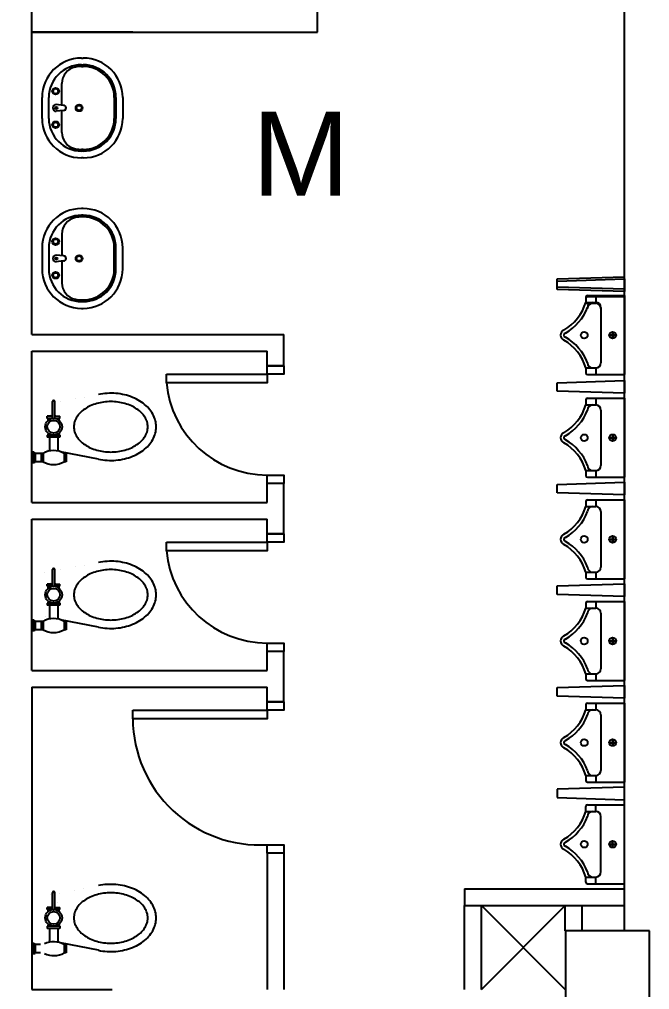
# Model space of a CAD drawing. Header units: millimetres. Extents: x -616979 to 2364082, y 43054 to 1637649.
# Drawn here: x -8304 to -4552, y 68358 to 74133 of the extents above; entities that cross this region are included whole.
import ezdxf

# ---------------------------------------------------------------- set-up
doc = ezdxf.new("R2010")
doc.units = ezdxf.units.MM
for name, color, linetype in [('a-column', 7, 'Continuous'), ('a-construcion', 8, 'Continuous'), ('a-doors', 254, 'Continuous'), ('a-fixtures', 7, 'Continuous'), ('a-label', 9, 'Continuous'), ('a-wall', 5, 'Continuous')]:
    doc.layers.add(name, color=color, linetype=linetype)
doc.styles.add('-kitz', font='arial.ttf')

msp = doc.modelspace()

# ---------------------------------------------------------------- linework, layer by layer
msp.add_arc((-55726.948, 90533.109), 78378.059, 336.37627844, 49.56052121)
at = {"layer": 'a-column'}
msp.add_lwpolyline([(-4551.948, 68708.109), (-5051.948, 68708.109), (-5051.948, 68208.109), (-4551.948, 68208.109)], close=True, dxfattribs=at)
at = {"layer": 'a-construcion'}
for radius, start, end in [(72110.798, 335.06515321, 50.87164645), (70610.798, 336.25456373, 49.68223593)]:
    msp.add_arc((-55726.948, 90533.109), radius, start, end, dxfattribs=at)
at = {"layer": 'a-doors'}
msp.add_line((-6728.643, 70370.609), (-6828.643, 70370.609), dxfattribs=at)
for points in [[(-7428.643, 72020.609), (-6828.643, 72020.609), (-6828.643, 71970.609), (-7428.643, 71970.609)], [(-6828.643, 72070.609), (-6728.643, 72070.609), (-6728.643, 72020.609), (-6828.643, 72020.609)], [(-6828.643, 71420.609), (-6728.643, 71420.609), (-6728.643, 71370.609), (-6828.643, 71370.609)], [(-6828.643, 71070.609), (-6728.643, 71070.609), (-6728.643, 71020.609), (-6828.643, 71020.609)], [(-7428.643, 71020.609), (-6828.643, 71020.609), (-6828.643, 70970.609), (-7428.643, 70970.609)], [(-6828.643, 70420.609), (-6728.643, 70420.609), (-6728.643, 70370.609), (-6828.643, 70370.609)], [(-6828.643, 70070.609), (-6728.643, 70070.609), (-6728.643, 70020.609), (-6828.643, 70020.609)], [(-7628.643, 70020.609), (-6828.643, 70020.609), (-6828.643, 69970.609), (-7628.643, 69970.609)], [(-6828.643, 69220.609), (-6728.643, 69220.609), (-6728.643, 69170.609), (-6828.643, 69170.609)]]:
    msp.add_lwpolyline(points, close=True, dxfattribs=at)
for centre, radius, start, end in [((-6827.1, 72024.565), 603.958, 185.1254488, 269.853657), ((-6827.1, 71024.565), 603.958, 185.1254488, 269.853657), ((-6872.708, 69975.273), 755.95, 180.3535258, 273.3416947)]:
    msp.add_arc(centre, radius, start, end, dxfattribs=at)
at = {"layer": 'a-fixtures'}
for p, q in [((-7933.643, 73902.979), (-7923.643, 73902.979)), ((-7933.643, 73862.979), (-7923.643, 73862.979)), ((-7933.643, 73852.979), (-7923.643, 73852.979)), ((-8050.643, 73622.132), (-8050.643, 73751.262)), ((-8168.643, 73543.979), (-8168.643, 73667.979)), ((-8128.643, 73543.979), (-8128.643, 73667.979)), ((-7738.643, 73667.979), (-7738.643, 73543.979)), ((-7728.643, 73667.979), (-7728.643, 73543.979)), ((-7688.643, 73667.979), (-7688.643, 73543.979)), ((-8040.643, 73620.979), (-8084.017, 73625.979)), ((-8040.643, 73590.979), (-8084.017, 73585.979)), ((-8050.643, 73460.697), (-8050.643, 73589.827)), ((-7923.643, 73358.979), (-7933.643, 73358.979)), ((-7923.643, 73348.979), (-7933.643, 73348.979)), ((-7923.643, 73308.979), (-7933.643, 73308.979)), ((-7923.643, 73007.239), (-7933.643, 73007.239)), ((-7923.643, 72967.239), (-7933.643, 72967.239)), ((-7923.643, 72957.239), (-7933.643, 72957.239)), ((-8050.643, 72855.521), (-8050.643, 72726.392)), ((-8168.643, 72772.239), (-8168.643, 72648.239)), ((-8128.643, 72772.239), (-8128.643, 72648.239)), ((-7738.643, 72648.239), (-7738.643, 72772.239)), ((-7728.643, 72648.239), (-7728.643, 72772.239)), ((-7688.643, 72648.239), (-7688.643, 72772.239)), ((-8040.643, 72725.239), (-8084.017, 72730.239)), ((-8040.643, 72695.239), (-8084.017, 72690.239)), ((-8050.643, 72694.086), (-8050.643, 72564.956)), ((-5101.948, 72589.197), (-4701.948, 72601.697)), ((-5101.948, 72539.197), (-5101.948, 72589.197)), ((-5101.948, 72575.609), (-4701.948, 72588.109)), ((-5101.948, 72525.609), (-5101.948, 72575.609)), ((-4701.948, 72526.697), (-5101.948, 72539.197)), ((-4701.948, 72588.109), (-4701.948, 72513.109)), ((-4701.948, 72513.109), (-5101.948, 72525.609)), ((-4931.948, 72478.95), (-4931.948, 72448.95)), ((-4921.948, 72488.95), (-4701.948, 72488.95)), ((-4871.948, 72488.95), (-4871.948, 72448.95)), ((-4701.948, 72488.95), (-4701.948, 72018.95)), ((-7933.643, 72463.239), (-7923.643, 72463.239)), ((-7933.643, 72453.239), (-7923.643, 72453.239)), ((-4931.948, 72448.95), (-4871.948, 72448.95)), ((-4841.948, 72418.95), (-4841.948, 72088.95)), ((-7933.643, 72413.239), (-7923.643, 72413.239)), ((-4791.948, 72254.95), (-4776.847, 72254.95)), ((-4791.948, 72252.95), (-4776.847, 72252.95)), ((-4772.948, 72273.95), (-4772.948, 72258.849)), ((-4772.948, 72249.051), (-4772.948, 72233.95)), ((-4770.948, 72273.95), (-4770.948, 72258.849)), ((-4770.948, 72249.051), (-4770.948, 72233.95)), ((-4767.049, 72254.95), (-4751.948, 72254.95)), ((-4767.049, 72252.95), (-4751.948, 72252.95)), ((-4931.948, 72058.95), (-4871.948, 72058.95)), ((-4931.948, 72058.95), (-4931.948, 72028.95)), ((-4921.948, 72018.95), (-4701.948, 72018.95)), ((-4871.948, 72058.95), (-4871.948, 72018.95)), ((-5101.948, 71970.609), (-4701.948, 71983.109)), ((-5101.948, 71920.609), (-5101.948, 71970.609)), ((-4701.948, 71983.109), (-4701.948, 71908.109)), ((-4701.948, 71908.109), (-5101.948, 71920.609)), ((-8106.693, 71758.503), (-8106.693, 71858.503)), ((-8093.193, 71758.503), (-8093.193, 71858.503)), ((-4931.948, 71868.109), (-4931.948, 71838.109)), ((-4921.948, 71878.109), (-4701.948, 71878.109)), ((-4871.948, 71878.109), (-4871.948, 71838.109)), ((-4701.948, 71878.109), (-4701.948, 71408.109)), ((-4931.948, 71838.109), (-4871.948, 71838.109)), ((-4841.948, 71808.109), (-4841.948, 71478.109)), ((-8137.443, 71758.503), (-8137.443, 71771.003)), ((-8106.693, 71771.003), (-8137.443, 71771.003)), ((-8106.693, 71758.503), (-8137.443, 71758.503)), ((-8133.376, 71745.681), (-8133.376, 71758.503)), ((-8093.193, 71771.003), (-8062.443, 71771.003)), ((-8093.193, 71758.503), (-8062.443, 71758.503)), ((-8066.51, 71745.681), (-8066.51, 71758.503)), ((-8062.443, 71758.503), (-8062.443, 71771.003)), ((-8133.376, 71671.324), (-8133.376, 71658.503)), ((-8066.51, 71671.324), (-8066.51, 71658.503)), ((-8137.443, 71658.503), (-8137.443, 71646.003)), ((-8062.443, 71658.503), (-8137.443, 71658.503)), ((-8062.443, 71646.003), (-8137.443, 71646.003)), ((-8124.943, 71646.003), (-8124.943, 71563.903)), ((-8074.943, 71646.003), (-8074.943, 71563.903)), ((-8062.443, 71658.503), (-8062.443, 71646.003)), ((-4791.948, 71644.109), (-4776.847, 71644.109)), ((-4791.948, 71642.109), (-4776.847, 71642.109)), ((-4772.948, 71663.109), (-4772.948, 71648.008)), ((-4772.948, 71638.21), (-4772.948, 71623.109)), ((-4770.948, 71663.109), (-4770.948, 71648.008)), ((-4770.948, 71638.21), (-4770.948, 71623.109)), ((-4767.049, 71644.109), (-4751.948, 71644.109)), ((-4767.049, 71642.109), (-4751.948, 71642.109)), ((-8216.143, 71556.246), (-8228.643, 71556.246)), ((-8228.643, 71556.246), (-8228.643, 71493.746)), ((-8216.143, 71493.746), (-8216.143, 71556.246)), ((-8216.143, 71556.246), (-8216.143, 71549.996)), ((-8216.143, 71549.996), (-8216.143, 71553.121)), ((-8216.143, 71553.121), (-8209.893, 71553.121)), ((-8209.893, 71553.121), (-8209.893, 71496.871)), ((-7832.843, 71515.453), (-8058.399, 71559.416)), ((-8216.143, 71499.996), (-8216.143, 71496.871)), ((-8216.143, 71493.746), (-8216.143, 71499.996)), ((-8216.143, 71496.871), (-8209.893, 71496.871)), ((-8174.943, 71549.996), (-8209.893, 71549.996)), ((-8174.943, 71499.996), (-8209.893, 71499.996)), ((-8174.943, 71549.996), (-8174.943, 71499.996)), ((-8162.443, 71549.996), (-8174.943, 71549.996)), ((-8162.443, 71499.996), (-8174.943, 71499.996)), ((-8162.443, 71549.996), (-8162.443, 71499.996)), ((-8037.443, 71549.996), (-8037.443, 71499.996)), ((-8024.943, 71549.996), (-8037.443, 71549.996)), ((-8024.943, 71499.996), (-8037.443, 71499.996)), ((-8024.943, 71549.996), (-8024.943, 71499.996)), ((-8216.143, 71493.746), (-8228.643, 71493.746)), ((-4931.948, 71448.109), (-4871.948, 71448.109)), ((-4931.948, 71448.109), (-4931.948, 71418.109)), ((-4871.948, 71448.109), (-4871.948, 71408.109)), ((-4921.948, 71408.109), (-4701.948, 71408.109)), ((-5101.948, 71365.609), (-4701.948, 71378.109)), ((-5101.948, 71315.609), (-5101.948, 71365.609)), ((-4701.948, 71378.109), (-4701.948, 71303.109)), ((-4701.948, 71303.109), (-5101.948, 71315.609)), ((-4921.948, 71273.109), (-4701.948, 71273.109)), ((-4871.948, 71273.109), (-4871.948, 71233.109)), ((-4701.948, 71273.109), (-4701.948, 70803.109)), ((-4931.948, 71263.109), (-4931.948, 71233.109)), ((-4931.948, 71233.109), (-4871.948, 71233.109)), ((-4841.948, 71203.109), (-4841.948, 70873.109)), ((-4791.948, 71039.109), (-4776.847, 71039.109)), ((-4791.948, 71037.109), (-4776.847, 71037.109)), ((-4772.948, 71058.109), (-4772.948, 71043.008)), ((-4772.948, 71033.21), (-4772.948, 71018.109)), ((-4770.948, 71058.109), (-4770.948, 71043.008)), ((-4770.948, 71033.21), (-4770.948, 71018.109)), ((-4767.049, 71039.109), (-4751.948, 71039.109)), ((-4767.049, 71037.109), (-4751.948, 71037.109)), ((-8106.693, 70758.503), (-8106.693, 70858.503)), ((-8093.193, 70758.503), (-8093.193, 70858.503)), ((-4931.948, 70843.109), (-4871.948, 70843.109)), ((-4931.948, 70843.109), (-4931.948, 70813.109)), ((-4921.948, 70803.109), (-4701.948, 70803.109)), ((-4871.948, 70843.109), (-4871.948, 70803.109)), ((-8137.443, 70758.503), (-8137.443, 70771.003)), ((-8106.693, 70771.003), (-8137.443, 70771.003)), ((-8106.693, 70758.503), (-8137.443, 70758.503)), ((-8133.376, 70745.681), (-8133.376, 70758.503)), ((-8093.193, 70771.003), (-8062.443, 70771.003)), ((-8093.193, 70758.503), (-8062.443, 70758.503)), ((-8066.51, 70745.681), (-8066.51, 70758.503)), ((-8062.443, 70758.503), (-8062.443, 70771.003)), ((-5101.948, 70760.609), (-4701.948, 70773.109)), ((-5101.948, 70710.609), (-5101.948, 70760.609)), ((-4701.948, 70773.109), (-4701.948, 70698.109)), ((-4701.948, 70698.109), (-5101.948, 70710.609)), ((-8137.443, 70658.503), (-8137.443, 70646.003)), ((-8062.443, 70658.503), (-8137.443, 70658.503)), ((-8062.443, 70646.003), (-8137.443, 70646.003)), ((-8133.376, 70671.324), (-8133.376, 70658.503)), ((-8124.943, 70646.003), (-8124.943, 70563.903)), ((-8074.943, 70646.003), (-8074.943, 70563.903)), ((-8066.51, 70671.324), (-8066.51, 70658.503)), ((-8062.443, 70658.503), (-8062.443, 70646.003)), ((-4931.948, 70658.109), (-4931.948, 70628.109)), ((-4921.948, 70668.109), (-4701.948, 70668.109)), ((-4871.948, 70668.109), (-4871.948, 70628.109)), ((-4701.948, 70668.109), (-4701.948, 70198.109)), ((-4931.948, 70628.109), (-4871.948, 70628.109)), ((-4841.948, 70598.109), (-4841.948, 70268.109)), ((-8216.143, 70556.246), (-8228.643, 70556.246)), ((-8228.643, 70556.246), (-8228.643, 70493.746)), ((-8216.143, 70493.746), (-8216.143, 70556.246)), ((-8216.143, 70556.246), (-8216.143, 70549.996)), ((-8216.143, 70549.996), (-8216.143, 70553.121)), ((-8216.143, 70553.121), (-8209.893, 70553.121)), ((-8209.893, 70553.121), (-8209.893, 70496.871)), ((-8174.943, 70549.996), (-8209.893, 70549.996)), ((-8174.943, 70549.996), (-8174.943, 70499.996)), ((-8162.443, 70549.996), (-8174.943, 70549.996)), ((-8162.443, 70549.996), (-8162.443, 70499.996)), ((-7832.843, 70515.453), (-8058.399, 70559.416)), ((-8037.443, 70549.996), (-8037.443, 70499.996)), ((-8024.943, 70549.996), (-8037.443, 70549.996)), ((-8024.943, 70549.996), (-8024.943, 70499.996)), ((-8216.143, 70493.746), (-8228.643, 70493.746)), ((-8216.143, 70499.996), (-8216.143, 70496.871)), ((-8216.143, 70493.746), (-8216.143, 70499.996)), ((-8216.143, 70496.871), (-8209.893, 70496.871)), ((-8174.943, 70499.996), (-8209.893, 70499.996)), ((-8162.443, 70499.996), (-8174.943, 70499.996)), ((-8024.943, 70499.996), (-8037.443, 70499.996)), ((-4791.948, 70434.109), (-4776.847, 70434.109)), ((-4791.948, 70432.109), (-4776.847, 70432.109)), ((-4772.948, 70453.109), (-4772.948, 70438.008)), ((-4772.948, 70428.21), (-4772.948, 70413.109)), ((-4770.948, 70453.109), (-4770.948, 70438.008)), ((-4770.948, 70428.21), (-4770.948, 70413.109)), ((-4767.049, 70434.109), (-4751.948, 70434.109)), ((-4767.049, 70432.109), (-4751.948, 70432.109)), ((-4931.948, 70238.109), (-4871.948, 70238.109)), ((-4931.948, 70238.109), (-4931.948, 70208.109)), ((-4871.948, 70238.109), (-4871.948, 70198.109)), ((-5101.948, 70155.609), (-4701.948, 70168.109)), ((-4921.948, 70198.109), (-4701.948, 70198.109)), ((-4701.948, 70168.109), (-4701.948, 70093.109)), ((-5101.948, 70105.609), (-5101.948, 70155.609)), ((-4701.948, 70093.109), (-5101.948, 70105.609)), ((-4931.948, 70053.109), (-4931.948, 70023.109)), ((-4921.948, 70063.109), (-4701.948, 70063.109)), ((-4871.948, 70063.109), (-4871.948, 70023.109)), ((-4701.948, 70063.109), (-4701.948, 69593.109)), ((-4931.948, 70023.109), (-4871.948, 70023.109)), ((-4841.948, 69993.109), (-4841.948, 69663.109)), ((-4791.948, 69829.109), (-4776.847, 69829.109)), ((-4791.948, 69827.109), (-4776.847, 69827.109)), ((-4772.948, 69848.109), (-4772.948, 69833.008)), ((-4772.948, 69823.21), (-4772.948, 69808.109)), ((-4770.948, 69848.109), (-4770.948, 69833.008)), ((-4770.948, 69823.21), (-4770.948, 69808.109)), ((-4767.049, 69829.109), (-4751.948, 69829.109)), ((-4767.049, 69827.109), (-4751.948, 69827.109)), ((-4931.948, 69633.109), (-4931.948, 69603.109)), ((-4931.948, 69633.109), (-4871.948, 69633.109)), ((-4921.948, 69593.109), (-4701.948, 69593.109)), ((-4871.948, 69633.109), (-4871.948, 69593.109)), ((-4701.948, 69563.109), (-5101.948, 69550.609)), ((-5101.948, 69550.609), (-5101.948, 69500.609)), ((-4701.948, 69488.109), (-4701.948, 69563.109)), ((-5101.948, 69500.609), (-4701.948, 69488.109)), ((-4931.948, 69418.109), (-4931.948, 69448.109)), ((-4931.948, 69418.109), (-4871.948, 69418.109)), ((-4921.948, 69458.109), (-4701.948, 69458.109)), ((-4871.948, 69418.109), (-4871.948, 69458.109)), ((-4701.948, 68988.109), (-4701.948, 69458.109)), ((-4841.948, 69058.109), (-4841.948, 69388.109)), ((-4772.948, 69228.008), (-4772.948, 69243.109)), ((-4770.948, 69228.008), (-4770.948, 69243.109)), ((-4791.948, 69224.109), (-4776.847, 69224.109)), ((-4791.948, 69222.109), (-4776.847, 69222.109)), ((-4772.948, 69203.109), (-4772.948, 69218.21)), ((-4770.948, 69203.109), (-4770.948, 69218.21)), ((-4767.049, 69224.109), (-4751.948, 69224.109)), ((-4767.049, 69222.109), (-4751.948, 69222.109)), ((-4931.948, 69028.109), (-4871.948, 69028.109)), ((-4931.948, 68998.109), (-4931.948, 69028.109)), ((-4871.948, 68988.109), (-4871.948, 69028.109)), ((-4921.948, 68988.109), (-4701.948, 68988.109)), ((-8106.693, 68835.021), (-8106.693, 68935.021)), ((-8093.193, 68835.021), (-8093.193, 68935.021)), ((-8137.443, 68835.021), (-8137.443, 68847.521)), ((-8106.693, 68847.521), (-8137.443, 68847.521)), ((-8093.193, 68847.521), (-8062.443, 68847.521)), ((-8062.443, 68835.021), (-8062.443, 68847.521)), ((-8106.693, 68835.021), (-8137.443, 68835.021)), ((-8133.376, 68822.2), (-8133.376, 68835.021)), ((-8093.193, 68835.021), (-8062.443, 68835.021)), ((-8066.51, 68822.2), (-8066.51, 68835.021)), ((-8137.443, 68735.021), (-8137.443, 68722.521)), ((-8062.443, 68735.021), (-8137.443, 68735.021)), ((-8062.443, 68722.521), (-8137.443, 68722.521)), ((-8133.376, 68747.843), (-8133.376, 68735.021)), ((-8124.943, 68722.521), (-8124.943, 68640.422)), ((-8074.943, 68722.521), (-8074.943, 68640.422)), ((-8066.51, 68747.843), (-8066.51, 68735.021)), ((-8062.443, 68735.021), (-8062.443, 68722.521)), ((-8216.143, 68632.764), (-8228.643, 68632.764)), ((-8228.643, 68632.764), (-8228.643, 68570.264)), ((-8216.143, 68570.264), (-8216.143, 68632.764)), ((-8216.143, 68632.764), (-8216.143, 68626.514)), ((-8216.143, 68626.514), (-8216.143, 68629.639)), ((-8216.143, 68629.639), (-8209.893, 68629.639)), ((-8209.893, 68629.639), (-8209.893, 68573.389)), ((-8178.643, 68626.514), (-8209.893, 68626.514)), ((-7832.843, 68591.971), (-8058.399, 68635.934)), ((-8037.443, 68626.514), (-8037.443, 68576.514)), ((-8024.943, 68626.514), (-8037.443, 68626.514)), ((-8024.943, 68626.514), (-8024.943, 68576.514)), ((-8216.143, 68570.264), (-8228.643, 68570.264)), ((-8216.143, 68576.514), (-8216.143, 68573.389)), ((-8216.143, 68570.264), (-8216.143, 68576.514)), ((-8216.143, 68573.389), (-8209.893, 68573.389)), ((-8178.643, 68576.514), (-8209.893, 68576.514)), ((-8024.943, 68576.514), (-8037.443, 68576.514))]:
    msp.add_line(p, q, dxfattribs=at)
at = {"layer": 'a-fixtures', "linetype": 'Continuous'}
for p, q in [((-4921.948, 72483.109), (-4701.948, 72483.109)), ((-4871.948, 72483.109), (-4871.948, 72443.109)), ((-4931.948, 72473.109), (-4931.948, 72443.109)), ((-4931.948, 72443.109), (-4871.948, 72443.109))]:
    msp.add_line(p, q, dxfattribs=at)
at = {"layer": 'a-fixtures', "const_width": 0.05}
for points in [[(-7832.843, 71900.453), (-8093.193, 71850.536)], [(-8106.693, 71847.948), (-8178.643, 71834.153), (-8178.643, 71582.853)], [(-8124.943, 71572.386), (-8178.643, 71582.853)], [(-7832.843, 70900.453), (-8093.193, 70850.536)], [(-8106.693, 70847.948), (-8178.643, 70834.153), (-8178.643, 70582.853)], [(-8124.943, 70572.386), (-8178.643, 70582.853)], [(-7832.843, 68976.971), (-8093.193, 68927.055)], [(-8178.643, 68910.671), (-8178.643, 68659.371)], [(-8106.693, 68924.466), (-8153.643, 68915.465)], [(-8124.943, 68648.905), (-8153.643, 68654.499)]]:
    msp.add_lwpolyline(points, dxfattribs=at)
for points in [[(-8106.693, 71773.927, -0.72601899), (-8106.693, 71815.379)], [(-8093.193, 71815.379, -0.72601899), (-8093.193, 71773.927, -0.72601899)], [(-8106.693, 70773.927, -0.72601899), (-8106.693, 70815.379)], [(-8093.193, 70815.379, -0.72601899), (-8093.193, 70773.927, -0.72601899)], [(-8106.693, 68850.445, -0.72601899), (-8106.693, 68891.897)], [(-8093.193, 68891.897, -0.72601899), (-8093.193, 68850.445, -0.72601899)]]:
    msp.add_lwpolyline(points, format="xyb", dxfattribs=at)
at = {"layer": 'a-fixtures'}
for centre, radius in [((-8087.774, 73705.979), 20), ((-8087.774, 73705.979), 15), ((-8084.017, 73605.979), 6.243), ((-7948.643, 73605.979), 20), ((-7948.643, 73605.979), 15), ((-8087.774, 73505.979), 20), ((-8087.774, 73505.979), 15), ((-8087.774, 72810.239), 20), ((-8087.774, 72810.239), 15), ((-8084.017, 72710.239), 6.243), ((-7948.643, 72710.239), 20), ((-7948.643, 72710.239), 15), ((-8087.774, 72610.239), 20), ((-8087.774, 72610.239), 15), ((-4940.727, 72253.95), 20), ((-4771.948, 72253.95), 20), ((-8099.943, 71708.503), 50), ((-8099.943, 71708.503), 37.5), ((-4940.727, 71643.109), 20), ((-4771.948, 71643.109), 20), ((-4940.727, 71038.109), 20), ((-4771.948, 71038.109), 20), ((-8099.943, 70708.503), 50), ((-8099.943, 70708.503), 37.5), ((-4940.727, 70433.109), 20), ((-4771.948, 70433.109), 20), ((-4940.727, 69828.109), 20), ((-4771.948, 69828.109), 20), ((-4940.727, 69223.109), 20), ((-4771.948, 69223.109), 20), ((-8099.943, 68785.021), 50), ((-8099.943, 68785.021), 37.5)]:
    msp.add_circle(centre, radius, dxfattribs=at)
for centre, radius, start, end in [((-7933.643, 73667.979), 235, 90, 180), ((-7933.643, 73667.979), 195, 90, 180), ((-7923.643, 73667.979), 235, 360, 90), ((-7923.643, 73667.979), 195, 360, 90), ((-7950.643, 73751.262), 100, 101.536959, 180), ((-7933.643, 73667.979), 185, 90, 101.536959), ((-7923.643, 73667.979), 185, 0, 90), ((-8084.017, 73605.979), 20, 90, 270), ((-8040.643, 73605.979), 15, 270, 90), ((-7933.643, 73543.979), 235, 180, 270), ((-7933.643, 73543.979), 195, 180, 270), ((-7923.643, 73543.979), 185, 270, 0), ((-7923.643, 73543.979), 195, 270, 0), ((-7923.643, 73543.979), 235, 270, 0), ((-7950.643, 73460.697), 100, 180, 258.463041), ((-7933.643, 73543.979), 185, 258.463041, 270), ((-7933.643, 72772.239), 235, 90, 180), ((-7923.643, 72772.239), 235, 360, 90), ((-7933.643, 72772.239), 195, 90, 180), ((-7950.643, 72855.521), 100, 101.536959, 180), ((-7933.643, 72772.239), 185, 90, 101.536959), ((-7923.643, 72772.239), 195, 360, 90), ((-7923.643, 72772.239), 185, 360, 90), ((-8084.017, 72710.239), 20, 90, 270), ((-8040.643, 72710.239), 15, 270, 90), ((-7933.643, 72648.239), 235, 180, 270), ((-7933.643, 72648.239), 195, 180, 270), ((-7923.643, 72648.239), 185, 270, 360), ((-7923.643, 72648.239), 195, 270, 0), ((-7923.643, 72648.239), 235, 270, 0), ((-7950.643, 72564.956), 100, 180, 258.463041), ((-4921.948, 72478.95), 10, 90, 180), ((-7933.643, 72648.239), 185, 258.463041, 270), ((-5205.717, 72530.934), 285.781, 300.2035468, 343.3288029), ((-5205.717, 72530.934), 305.781, 299.8926275, 338.5170302), ((-4891.179, 72418.95), 30, 90, 180), ((-4871.948, 72418.95), 30, 0, 90), ((-5049.448, 72253.95), 32.5, 112.6198649, 247.3801351), ((-5049.448, 72253.95), 12.5, 108.0585779, 251.9414221), ((-4771.948, 72253.95), 5, 101.536959, 168.463041), ((-4771.948, 72253.95), 5, 191.536959, 258.463041), ((-4771.948, 72253.95), 5, 11.536959, 78.463041), ((-4771.948, 72253.95), 5, 281.536959, 348.463041), ((-5205.717, 71976.965), 285.781, 16.6711971, 59.7964532), ((-5205.717, 71976.965), 305.781, 21.4829698, 60.1073725), ((-4891.179, 72088.95), 30, 180, 270), ((-4871.948, 72088.95), 30, 270, 0), ((-4921.948, 72028.95), 10, 180, 270), ((-7760.063, 71551.915), 356.012, 93.4144985, 101.7936922), ((-7759.382, 71544.292), 363.662, 85.1888191, 93.4499231), ((-7758.274, 71554.851), 353.047, 76.7982905, 85.2243902), ((-8099.943, 71858.503), 6.75, 0, 180), ((-7771.712, 71590.237), 266.182, 105.6626164, 114.384851), ((-7762.263, 71557.442), 300.31, 97.6619613, 105.7091653), ((-7759.494, 71538.597), 319.356, 89.9801042, 97.703553), ((-7759.272, 71538.597), 319.356, 82.296447, 90.0198958), ((-7756.503, 71557.442), 300.31, 74.2908347, 82.3380387), ((-7751.949, 71580.883), 326.259, 67.9537023, 76.8355496), ((-7747.054, 71590.237), 266.182, 65.615149, 74.3373836), ((-7737.565, 71615.88), 288.422, 58.349299, 67.9927593), ((-7715.348, 71651.615), 246.344, 47.6731347, 58.3864821), ((-4921.948, 71868.109), 10, 90, 180), ((-7839.905, 71690.076), 143.979, 135.3343881, 148.476292), ((-7813.665, 71664.279), 180.776, 124.0737374, 135.3657223), ((-7789.413, 71628.791), 223.759, 114.3323623, 124.1263519), ((-7729.353, 71628.791), 223.759, 55.8736481, 65.6676377), ((-7705.101, 71664.279), 180.776, 44.6342777, 55.9262626), ((-7678.861, 71690.076), 143.979, 31.5237079, 44.6656119), ((-7688.694, 71680.75), 206.856, 35.6604886, 47.6973814), ((-7663.174, 71699.096), 175.426, 22.2179226, 35.6516378), ((-5205.717, 71920.094), 285.781, 300.2035468, 343.3288029), ((-5205.717, 71920.094), 305.781, 299.8926275, 338.5170302), ((-4891.179, 71808.109), 30, 90, 180), ((-4871.948, 71808.109), 30, 0, 90), ((-7874.871, 71707.793), 104.512, 163.6482619, 179.9122405), ((-7862.138, 71703.788), 117.858, 148.5076859, 163.5229414), ((-7656.628, 71703.788), 117.858, 16.4770586, 31.4923141), ((-7643.895, 71707.793), 104.512, 0.0877595, 16.3517381), ((-7644.794, 71706.783), 155.504, 7.6008212, 22.1566713), ((-7638.106, 71707.953), 148.721, 352.5006055, 7.4946845), ((-7874.871, 71708.113), 104.512, 180.0877595, 196.3517381), ((-7862.138, 71712.118), 117.858, 196.4770586, 211.4923141), ((-7656.628, 71712.118), 117.858, 328.5076859, 343.5229414), ((-7643.895, 71708.113), 104.512, 343.6482619, 359.9122405), ((-7644.798, 71709.124), 155.508, 337.8388906, 352.3944772), ((-5049.448, 71643.109), 32.5, 112.6198649, 247.3801351), ((-7839.905, 71725.83), 143.979, 211.523708, 224.6656119), ((-7813.665, 71751.627), 180.776, 224.6342777, 235.9262626), ((-7705.101, 71751.627), 180.776, 304.0737374, 315.3657223), ((-7678.861, 71725.83), 143.979, 315.3343881, 328.476292), ((-7688.703, 71735.163), 206.868, 312.2990685, 324.3355213), ((-7663.181, 71716.814), 175.434, 324.3443582, 337.7776567), ((-5049.448, 71643.109), 12.5, 108.0585779, 251.9414221), ((-5205.717, 71366.124), 285.781, 16.6711971, 59.7964532), ((-5205.717, 71366.124), 305.781, 21.4829698, 60.1073725), ((-4771.948, 71643.109), 5, 101.536959, 168.463041), ((-4771.948, 71643.109), 5, 191.536959, 258.463041), ((-4771.948, 71643.109), 5, 11.536959, 78.463041), ((-4771.948, 71643.109), 5, 281.536959, 348.463041), ((-8099.943, 71438.983), 127.397, 60.6205568, 119.3794432), ((-7789.413, 71787.115), 223.759, 235.8736481, 245.6676377), ((-7771.712, 71825.669), 266.182, 245.615149, 254.3373836), ((-7762.263, 71858.464), 300.31, 254.2908347, 262.3380387), ((-7759.494, 71877.309), 319.356, 262.296447, 270.0198958), ((-7759.272, 71877.309), 319.356, 269.9801042, 277.703553), ((-7756.503, 71858.464), 300.31, 277.6619613, 285.7091653), ((-7747.054, 71825.669), 266.182, 285.6626164, 294.384851), ((-7729.353, 71787.115), 223.759, 294.3323623, 304.1263519), ((-7737.571, 71800.038), 288.435, 292.0043673, 301.6475398), ((-7715.356, 71764.301), 246.357, 301.6103549, 312.323322), ((-8099.943, 71611.008), 127.397, 240.6205568, 299.3794432), ((-7760.063, 71863.986), 356.007, 258.2036454, 266.5829207), ((-7759.382, 71871.614), 363.662, 266.5474959, 274.8085926), ((-7758.275, 71861.061), 353.053, 274.7730219, 283.199025), ((-7751.953, 71835.033), 326.27, 283.1617666, 292.043424), ((-4891.179, 71478.109), 30, 180, 270), ((-4871.948, 71478.109), 30, 270, 0), ((-4921.948, 71418.109), 10, 180, 270), ((-4921.948, 71263.109), 10, 90, 180), ((-5205.717, 71315.094), 285.781, 300.2035468, 343.3288029), ((-4891.179, 71203.109), 30, 90, 180), ((-4871.948, 71203.109), 30, 0, 90), ((-5205.717, 71315.094), 305.781, 299.8926275, 338.5170302), ((-5049.448, 71038.109), 32.5, 112.6198649, 247.3801351), ((-5049.448, 71038.109), 12.5, 108.0585779, 251.9414221), ((-4771.948, 71038.109), 5, 101.536959, 168.463041), ((-4771.948, 71038.109), 5, 191.536959, 258.463041), ((-4771.948, 71038.109), 5, 11.536959, 78.463041), ((-4771.948, 71038.109), 5, 281.536959, 348.463041), ((-5205.717, 70761.124), 285.781, 16.6711971, 59.7964532), ((-5205.717, 70761.124), 305.781, 21.4829698, 60.1073725), ((-8099.943, 70858.503), 6.75, 0, 180), ((-7760.063, 70551.915), 356.012, 93.4144985, 101.7936922), ((-7759.382, 70544.292), 363.662, 85.1888191, 93.4499231), ((-7758.274, 70554.851), 353.047, 76.7982905, 85.2243902), ((-7751.949, 70580.883), 326.259, 67.9537023, 76.8355496), ((-7737.565, 70615.88), 288.422, 58.349299, 67.9927593), ((-7715.348, 70651.615), 246.344, 47.6731347, 58.3864821), ((-4891.179, 70873.109), 30, 180, 270), ((-4871.948, 70873.109), 30, 270, 0), ((-7813.665, 70664.279), 180.776, 124.0737374, 135.3657223), ((-7789.413, 70628.791), 223.759, 114.3323623, 124.1263519), ((-7771.712, 70590.237), 266.182, 105.6626164, 114.384851), ((-7762.263, 70557.442), 300.31, 97.6619613, 105.7091653), ((-7759.494, 70538.597), 319.356, 89.9801042, 97.703553), ((-7759.272, 70538.597), 319.356, 82.296447, 90.0198958), ((-7756.503, 70557.442), 300.31, 74.2908347, 82.3380387), ((-7747.054, 70590.237), 266.182, 65.615149, 74.3373836), ((-7729.353, 70628.791), 223.759, 55.8736481, 65.6676377), ((-7705.101, 70664.279), 180.776, 44.6342777, 55.9262626), ((-7688.694, 70680.75), 206.856, 35.6604886, 47.6973814), ((-4921.948, 70813.109), 10, 180, 270), ((-7862.138, 70703.788), 117.858, 148.5076859, 163.5229414), ((-7839.905, 70690.076), 143.979, 135.3343881, 148.476292), ((-7678.861, 70690.076), 143.979, 31.5237079, 44.6656119), ((-7656.628, 70703.788), 117.858, 16.4770586, 31.4923141), ((-7663.174, 70699.096), 175.426, 22.2179226, 35.6516378), ((-7644.794, 70706.783), 155.504, 7.6008212, 22.1566713), ((-7874.871, 70707.793), 104.512, 163.6482619, 179.9122405), ((-7874.871, 70708.113), 104.512, 180.0877595, 196.3517381), ((-7643.895, 70707.793), 104.512, 0.0877595, 16.3517381), ((-7643.895, 70708.113), 104.512, 343.6482619, 359.9122405), ((-7644.798, 70709.124), 155.508, 337.8388906, 352.3944772), ((-7638.106, 70707.953), 148.721, 352.5006055, 7.4946845), ((-7862.138, 70712.118), 117.858, 196.4770586, 211.4923141), ((-7839.905, 70725.83), 143.979, 211.523708, 224.6656119), ((-7678.861, 70725.83), 143.979, 315.3343881, 328.476292), ((-7656.628, 70712.118), 117.858, 328.5076859, 343.5229414), ((-7663.181, 70716.814), 175.434, 324.3443582, 337.7776567), ((-4921.948, 70658.109), 10, 90, 180), ((-7813.665, 70751.627), 180.776, 224.6342777, 235.9262626), ((-7789.413, 70787.115), 223.759, 235.8736481, 245.6676377), ((-7771.712, 70825.669), 266.182, 245.615149, 254.3373836), ((-7747.054, 70825.669), 266.182, 285.6626164, 294.384851), ((-7729.353, 70787.115), 223.759, 294.3323623, 304.1263519), ((-7705.101, 70751.627), 180.776, 304.0737374, 315.3657223), ((-7715.356, 70764.301), 246.357, 301.6103549, 312.323322), ((-7688.703, 70735.163), 206.868, 312.2990685, 324.3355213), ((-5205.717, 70710.094), 285.781, 300.2035468, 343.3288029), ((-5205.717, 70710.094), 305.781, 299.8926275, 338.5170302), ((-4891.179, 70598.109), 30, 90, 180), ((-4871.948, 70598.109), 30, 0, 90), ((-8099.943, 70438.983), 127.397, 60.6205568, 119.3794432), ((-7762.263, 70858.464), 300.31, 254.2908347, 262.3380387), ((-7760.063, 70863.986), 356.007, 258.2036454, 266.5829207), ((-7759.494, 70877.309), 319.356, 262.296447, 270.0198958), ((-7759.272, 70877.309), 319.356, 269.9801042, 277.703553), ((-7758.275, 70861.061), 353.053, 274.7730219, 283.199025), ((-7756.503, 70858.464), 300.31, 277.6619613, 285.7091653), ((-7751.953, 70835.033), 326.27, 283.1617666, 292.043424), ((-7737.571, 70800.038), 288.435, 292.0043673, 301.6475398), ((-8099.943, 70611.008), 127.397, 240.6205568, 299.3794432), ((-7759.382, 70871.614), 363.662, 266.5474959, 274.8085926), ((-5049.448, 70433.109), 32.5, 112.6198649, 247.3801351), ((-5049.448, 70433.109), 12.5, 108.0585779, 251.9414221), ((-5205.717, 70156.124), 285.781, 16.6711971, 59.7964532), ((-5205.717, 70156.124), 305.781, 21.4829698, 60.1073725), ((-4771.948, 70433.109), 5, 101.536959, 168.463041), ((-4771.948, 70433.109), 5, 191.536959, 258.463041), ((-4771.948, 70433.109), 5, 11.536959, 78.463041), ((-4771.948, 70433.109), 5, 281.536959, 348.463041), ((-4891.179, 70268.109), 30, 180, 270), ((-4871.948, 70268.109), 30, 270, 0), ((-4921.948, 70208.109), 10, 180, 270), ((-4921.948, 70053.109), 10, 90, 180), ((-5205.717, 70105.094), 285.781, 300.2035468, 343.3288029), ((-5205.717, 70105.094), 305.781, 299.8926275, 338.5170302), ((-4891.179, 69993.109), 30, 90, 180), ((-4871.948, 69993.109), 30, 0, 90), ((-5049.448, 69828.109), 32.5, 112.6198649, 247.3801351), ((-5049.448, 69828.109), 12.5, 108.0585779, 251.9414221), ((-4771.948, 69828.109), 5, 101.536959, 168.463041), ((-4771.948, 69828.109), 5, 191.536959, 258.463041), ((-4771.948, 69828.109), 5, 11.536959, 78.463041), ((-4771.948, 69828.109), 5, 281.536959, 348.463041), ((-5205.717, 69551.124), 285.781, 16.6711971, 59.7964532), ((-5205.717, 69551.124), 305.781, 21.4829698, 60.1073725), ((-4891.179, 69663.109), 30, 180, 270), ((-4871.948, 69663.109), 30, 270, 0), ((-4921.948, 69603.109), 10, 180, 270), ((-5205.717, 69500.094), 285.781, 300.2035468, 343.3288029), ((-4921.948, 69448.109), 10, 90, 180), ((-4891.179, 69388.109), 30, 90, 180), ((-4871.948, 69388.109), 30, 0, 90), ((-5205.717, 69500.094), 305.781, 299.8926275, 338.5170302), ((-5049.448, 69223.109), 32.5, 112.6198649, 247.3801351), ((-5049.448, 69223.109), 12.5, 108.0585779, 251.9414221), ((-5205.717, 68946.124), 285.781, 16.6711971, 59.7964532), ((-5205.717, 68946.124), 305.781, 21.4829698, 60.1073725), ((-4771.948, 69223.109), 5, 101.536959, 168.463041), ((-4771.948, 69223.109), 5, 191.536959, 258.463041), ((-4771.948, 69223.109), 5, 11.536959, 78.463041), ((-4771.948, 69223.109), 5, 281.536959, 348.463041), ((-4891.179, 69058.109), 30, 180, 270), ((-4871.948, 69058.109), 30, 270, 0), ((-7760.063, 68628.434), 356.012, 93.4144985, 101.7936922), ((-7759.382, 68620.811), 363.662, 85.1888191, 93.4499231), ((-7758.274, 68631.369), 353.047, 76.7982905, 85.2243902), ((-7751.949, 68657.401), 326.259, 67.9537023, 76.8355496), ((-7737.565, 68692.398), 288.422, 58.349299, 67.9927593), ((-4921.948, 68998.109), 10, 180, 270), ((-8099.943, 68935.021), 6.75, 0, 180), ((-7789.413, 68705.309), 223.759, 114.3323623, 124.1263519), ((-7771.712, 68666.755), 266.182, 105.6626164, 114.384851), ((-7762.263, 68633.96), 300.31, 97.6619613, 105.7091653), ((-7759.494, 68615.115), 319.356, 89.9801042, 97.703553), ((-7759.272, 68615.115), 319.356, 82.296447, 90.0198958), ((-7756.503, 68633.96), 300.31, 74.2908347, 82.3380387), ((-7747.054, 68666.755), 266.182, 65.615149, 74.3373836), ((-7729.353, 68705.309), 223.759, 55.8736481, 65.6676377), ((-7715.348, 68728.134), 246.344, 47.6731347, 58.3864821), ((-7688.694, 68757.269), 206.856, 35.6604886, 47.6973814), ((-7862.138, 68780.307), 117.858, 148.5076859, 163.5229414), ((-7839.905, 68766.594), 143.979, 135.3343881, 148.476292), ((-7813.665, 68740.797), 180.776, 124.0737374, 135.3657223), ((-7705.101, 68740.797), 180.776, 44.6342777, 55.9262626), ((-7678.861, 68766.594), 143.979, 31.5237079, 44.6656119), ((-7656.628, 68780.307), 117.858, 16.4770586, 31.4923141), ((-7663.174, 68775.614), 175.426, 22.2179226, 35.6516378), ((-7644.794, 68783.301), 155.504, 7.6008212, 22.1566713), ((-7874.871, 68784.311), 104.512, 163.6482619, 179.9122405), ((-7874.871, 68784.631), 104.512, 180.0877595, 196.3517381), ((-7643.895, 68784.311), 104.512, 0.0877595, 16.3517381), ((-7643.895, 68784.631), 104.512, 343.6482619, 359.9122405), ((-7638.106, 68784.471), 148.721, 352.5006055, 7.4946845), ((-7862.138, 68788.636), 117.858, 196.4770586, 211.4923141), ((-7839.905, 68802.348), 143.979, 211.523708, 224.6656119), ((-7678.861, 68802.348), 143.979, 315.3343881, 328.476292), ((-7656.628, 68788.636), 117.858, 328.5076859, 343.5229414), ((-7663.181, 68793.333), 175.434, 324.3443582, 337.7776567), ((-7644.798, 68785.643), 155.508, 337.8388906, 352.3944772), ((-7813.665, 68828.145), 180.776, 224.6342777, 235.9262626), ((-7789.413, 68863.634), 223.759, 235.8736481, 245.6676377), ((-7729.353, 68863.634), 223.759, 294.3323623, 304.1263519), ((-7705.101, 68828.145), 180.776, 304.0737374, 315.3657223), ((-7688.703, 68811.682), 206.868, 312.2990685, 324.3355213), ((-8099.943, 68515.501), 127.397, 60.6205568, 114.9303304), ((-7771.712, 68902.187), 266.182, 245.615149, 254.3373836), ((-7762.263, 68934.982), 300.31, 254.2908347, 262.3380387), ((-7759.494, 68953.828), 319.356, 262.296447, 270.0198958), ((-7759.272, 68953.828), 319.356, 269.9801042, 277.703553), ((-7756.503, 68934.982), 300.31, 277.6619613, 285.7091653), ((-7751.953, 68911.551), 326.27, 283.1617666, 292.043424), ((-7747.054, 68902.187), 266.182, 285.6626164, 294.384851), ((-7737.571, 68876.556), 288.435, 292.0043673, 301.6475398), ((-7715.356, 68840.819), 246.357, 301.6103549, 312.323322), ((-8099.943, 68687.527), 127.397, 245.0696696, 299.3794432), ((-7760.063, 68940.504), 356.007, 258.2036454, 266.5829207), ((-7759.382, 68948.132), 363.662, 266.5474959, 274.8085926), ((-7758.275, 68937.579), 353.053, 274.7730219, 283.199025)]:
    msp.add_arc(centre, radius, start, end, dxfattribs=at)
at = {"layer": 'a-fixtures', "linetype": 'Continuous'}
for centre, radius, start, end in [((-4921.948, 72473.109), 10, 90, 180), ((-4891.179, 72413.109), 30, 90, 180), ((-4871.948, 72413.109), 30, 0, 90)]:
    msp.add_arc(centre, radius, start, end, dxfattribs=at)
at = {"layer": 'a-wall', "color": 7}
for p, q in [((-4701.948, 68708.109), (-4701.948, 77208.109)), ((-8228.643, 72258.109), (-8228.643, 75108.109)), ((-7628.643, 74058.109), (-8228.643, 74058.109)), ((-8228.643, 74058.109), (-6528.643, 74058.109)), ((-8228.643, 72258.109), (-7628.643, 72258.109)), ((-8228.643, 72258.109), (-6728.643, 72258.109)), ((-6728.643, 72070.609), (-6728.643, 72258.109)), ((-8228.643, 72158.109), (-6828.643, 72158.109)), ((-8228.643, 71258.109), (-8228.643, 72158.109)), ((-6828.643, 72070.609), (-6828.643, 72158.109)), ((-6828.643, 71258.109), (-6828.643, 71370.609)), ((-6828.643, 71258.109), (-6828.643, 71345.609)), ((-6728.643, 71070.609), (-6728.643, 71370.609)), ((-8228.643, 71258.109), (-6828.643, 71258.109)), ((-8228.643, 70258.109), (-8228.643, 71158.109)), ((-8228.643, 71158.109), (-6828.643, 71158.109)), ((-6828.643, 71070.609), (-6828.643, 71158.109)), ((-6828.643, 70258.109), (-6828.643, 70370.609)), ((-6728.643, 70070.609), (-6728.643, 70370.609)), ((-8228.643, 70258.109), (-6828.643, 70258.109)), ((-8228.643, 70158.109), (-6828.643, 70158.109)), ((-8228.643, 70158.109), (-8228.643, 68358.109)), ((-6828.643, 70070.609), (-6828.643, 70158.109)), ((-6828.643, 69170.609), (-6828.643, 68358.109)), ((-6728.643, 69170.609), (-6728.643, 68358.109)), ((-5653.643, 68958.109), (-4701.948, 68958.109)), ((-5653.643, 68858.109), (-4701.948, 68858.109)), ((-5553.643, 68858.109), (-5053.643, 68358.109)), ((-5553.643, 68358.109), (-5053.643, 68858.109)), ((-8228.643, 68358.109), (-7751.948, 68358.109))]:
    msp.add_line(p, q, dxfattribs=at)
at = {"layer": 'a-wall'}
for p, q in [((-6528.643, 74058.109), (-6528.643, 74258.109)), ((-6728.643, 72070.609), (-6828.643, 72070.609)), ((-6728.643, 71370.609), (-6828.643, 71370.609)), ((-6728.643, 71070.609), (-6828.643, 71070.609)), ((-6728.643, 70070.609), (-6828.643, 70070.609)), ((-6728.643, 69170.609), (-6828.643, 69170.609)), ((-5653.643, 68958.109), (-5653.643, 68858.109)), ((-5653.643, 68358.109), (-5653.643, 68858.109)), ((-5553.643, 68358.109), (-5553.643, 68858.109)), ((-5053.643, 68708.109), (-5053.643, 68858.109)), ((-4953.643, 68708.109), (-4953.643, 68858.109))]:
    msp.add_line(p, q, dxfattribs=at)

# ---------------------------------------------------------------- texts
at = {"layer": 'a-label', "style": '-kitz'}
msp.add_text('M', height=500, dxfattribs=at).set_placement((-6919.223, 73083.196))

doc.saveas('drawing.dxf')
